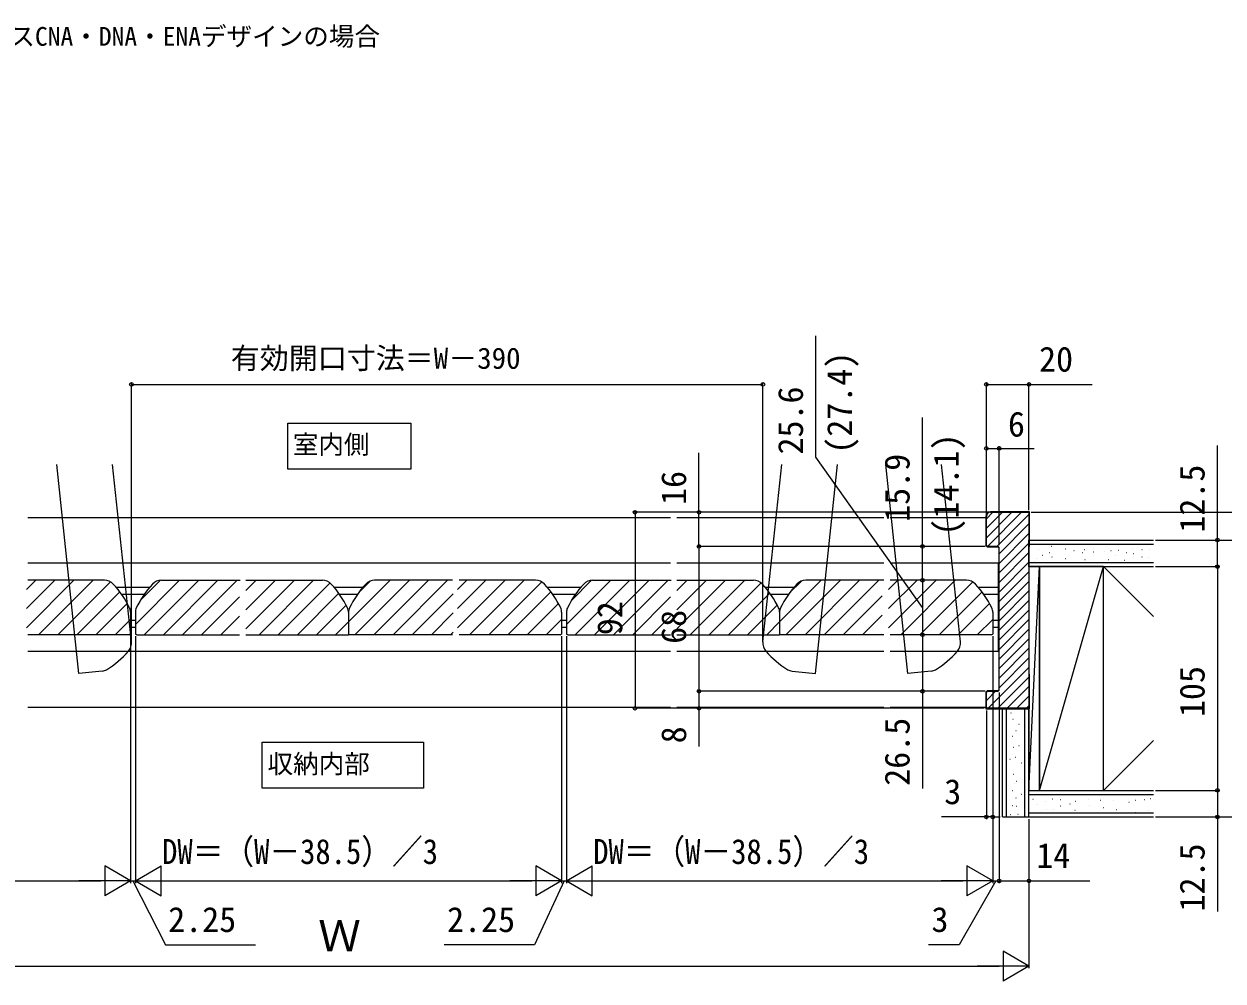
# Model space of a CAD drawing. Units: millimetres, scale not verified. Extents: x -700 to 700, y -1044 to 1040.
# Drawn here: x -333 to 230, y 20 to 470 of the extents above; entities that cross this region are included whole.
import ezdxf
from ezdxf.enums import TextEntityAlignment as Align

# ---------------------------------------------------------------- set-up
doc = ezdxf.new("R2010")
doc.units = ezdxf.units.MM
doc.header["$LTSCALE"] = 6
for name, color, linetype in [('0-2_USER1', 3, 'Continuous'), ('0-3_YKK_11', 7, 'Continuous'), ('0-4_YKK_12', 2, 'Continuous'), ('0-7_YKK_D', 6, 'Continuous'), ('0-9_YSS_K', 3, 'Continuous')]:
    doc.layers.add(name, color=color, linetype=linetype)
doc.styles.add('ＭＳ ゴシック', font='')
doc.styles.get('ＭＳ ゴシック').set_extended_font_data('MS Gothic')

msp = doc.modelspace()

# ---------------------------------------------------------------- linework, layer by layer
at = {"layer": '0-2_USER1'}
for points in [[(-209.29, 282.356), (-151.51, 282.356), (-151.51, 260.69), (-209.29, 260.69)], [(-221.28, 132.638), (-145.513, 132.638), (-145.513, 110.972), (-221.28, 110.972)]]:
    msp.add_lwpolyline(points, close=True, dxfattribs=at)
at = {"layer": '0-3_YKK_11'}
for p, q in [((118.3, 238.5), (118.3, 224.917)), ((138.7, 240.7), (120.5, 240.7)), ((138.7, 224.5), (138.7, 240.7)), ((138.5, 224.5), (138.7, 224.5)), ((138.7, 164.5), (138.5, 164.5))]:
    msp.add_line(p, q, dxfattribs=at)
for points in [[(138.5, 219.5), (138.5, 148.5), (118.5, 148.5), (118.5, 156), (119, 156.5), (124, 156.5), (124.5, 157), (124.5, 224), (124, 224.5), (119, 224.5), (118.5, 225), (118.5, 238.5)], [(120.5, 240.5), (138.5, 240.5), (138.5, 219.5)], [(118.3, 224.917), (118.917, 224.3), (123.917, 224.3), (124.3, 223.917), (124.3, 157.083), (123.917, 156.7), (118.917, 156.7), (118.3, 156.083), (118.3, 148.3), (138.7, 148.3), (138.7, 164.5)]]:
    msp.add_lwpolyline(points, dxfattribs=at)
for radius in [2.2, 2]:
    msp.add_arc((120.5, 238.5), radius, 90.00001, 179.99999, dxfattribs=at)
at = {"layer": '0-4_YKK_12'}
for p, q in [((-307.201, 164.802), (-317.557, 263)), ((-282.628, 179.703), (-291.413, 263)), ((13.709, 179.703), (22.494, 263)), ((38.282, 164.802), (48.638, 263)), ((81.718, 164.802), (71.362, 263)), ((106.291, 179.703), (97.506, 263)), ((-331.15, 238), (-29.65, 238)), ((-26.65, 238), (70.35, 238)), ((73.35, 238), (118.5, 238)), ((-29.65, 216.7), (-331.15, 216.7)), ((70.35, 216.7), (-26.65, 216.7)), ((124, 216.7), (73.35, 216.7)), ((124, 216.7), (124, 175.3)), ((-331.85, 204.265), (-327.515, 208.6)), ((-331.85, 195.285), (-318.535, 208.6)), ((-331.85, 186.305), (-309.555, 208.6)), ((-295.242, 208.6), (-331.15, 208.6)), ((-326.175, 183), (-300.575, 208.6)), ((-280.75, 187.819), (-259.969, 208.6)), ((-278.438, 199.111), (-268.968, 208.581)), ((-276.589, 183), (-250.989, 208.6)), ((-268.508, 208.6), (-231.562, 208.6)), ((-267.609, 183), (-242.009, 208.6)), ((-258.628, 183), (-233.028, 208.6)), ((-228.9, 208.6), (-192.992, 208.6)), ((-228.9, 203.748), (-224.048, 208.6)), ((-228.9, 194.768), (-215.068, 208.6)), ((-228.9, 185.788), (-206.088, 208.6)), ((-222.707, 183), (-197.107, 208.6)), ((-180.75, 189.036), (-161.186, 208.6)), ((-177.806, 183), (-152.206, 208.6)), ((-176.085, 202.682), (-170.542, 208.225)), ((-168.826, 183), (-143.226, 208.6)), ((-131.9, 208.6), (-168.508, 208.6)), ((-159.846, 183), (-134.246, 208.6)), ((-129.6, 204.265), (-125.265, 208.6)), ((-129.6, 195.285), (-116.285, 208.6)), ((-129.6, 186.305), (-107.305, 208.6)), ((-92.992, 208.6), (-128.9, 208.6)), ((-123.925, 183), (-98.325, 208.6)), ((-78.5, 187.819), (-57.719, 208.6)), ((-76.188, 199.111), (-66.718, 208.581)), ((-74.339, 183), (-48.739, 208.6)), ((-66.258, 208.6), (-29.312, 208.6)), ((-65.359, 183), (-39.759, 208.6)), ((-56.378, 183), (-30.778, 208.6)), ((-26.65, 208.6), (9.258, 208.6)), ((-26.65, 203.748), (-21.798, 208.6)), ((-26.65, 194.768), (-12.818, 208.6)), ((-26.65, 185.788), (-3.838, 208.6)), ((-20.457, 183), (5.143, 208.6)), ((21.5, 189.036), (41.064, 208.6)), ((24.444, 183), (50.044, 208.6)), ((26.165, 202.682), (31.708, 208.225)), ((33.424, 183), (59.024, 208.6)), ((70.35, 208.6), (33.742, 208.6)), ((42.404, 183), (68.004, 208.6)), ((72.65, 204.265), (76.985, 208.6)), ((72.65, 195.285), (85.965, 208.6)), ((72.65, 186.305), (94.945, 208.6)), ((109.258, 208.6), (73.35, 208.6)), ((78.325, 183), (103.925, 208.6)), ((-317.194, 183), (-292.37, 207.824)), ((-308.214, 183), (-288.035, 203.179)), ((-289.782, 205.35), (-273.968, 205.35)), ((-213.727, 183), (-189.401, 207.327)), ((-187.532, 205.35), (-174.307, 205.35)), ((-114.944, 183), (-90.12, 207.824)), ((-105.964, 183), (-85.785, 203.179)), ((-87.532, 205.35), (-71.718, 205.35)), ((-11.477, 183), (12.849, 207.327)), ((14.718, 205.35), (27.943, 205.35)), ((87.306, 183), (112.13, 207.824)), ((96.286, 183), (116.465, 203.179)), ((115.057, 205.35), (124, 205.35)), ((-299.234, 183), (-284.52, 197.714)), ((-287.282, 202.15), (-276.468, 202.15)), ((-249.648, 183), (-231.9, 200.748)), ((-204.747, 183), (-185.268, 202.479)), ((-195.767, 183), (-181.849, 196.918)), ((-185.032, 202.15), (-176.748, 202.15)), ((-150.865, 183), (-131.6, 202.265)), ((-96.984, 183), (-82.27, 197.714)), ((-85.032, 202.15), (-74.218, 202.15)), ((-47.398, 183), (-29.65, 200.748)), ((-2.497, 183), (16.982, 202.479)), ((6.483, 183), (20.401, 196.918)), ((17.218, 202.15), (25.502, 202.15)), ((51.385, 183), (69.65, 201.265)), ((105.266, 183), (119.98, 197.714)), ((117.498, 202.15), (124, 202.15)), ((-283, 193.6), (-283, 183.326)), ((-280.75, 193.6), (-280.75, 183.326)), ((-240.668, 183), (-231.9, 191.768)), ((-180.75, 193.6), (-180.75, 183)), ((-180.75, 193.6), (-180.75, 183)), ((-141.885, 183), (-131.6, 193.285)), ((-80.75, 193.6), (-80.75, 183.326)), ((-78.5, 193.6), (-78.5, 183.326)), ((-38.418, 183), (-29.65, 191.768)), ((21.5, 193.6), (21.5, 183)), ((21.5, 193.6), (21.5, 183)), ((60.365, 183), (69.65, 192.285)), ((121.5, 193.6), (121.5, 183.326)), ((-290.254, 183), (-283, 190.254)), ((-283, 189.85), (-280.75, 189.85)), ((-283, 186.65), (-280.75, 186.65)), ((-186.786, 183), (-180.75, 189.036)), ((-88.004, 183), (-80.75, 190.254)), ((-80.75, 189.85), (-78.5, 189.85)), ((-80.75, 186.65), (-78.5, 186.65)), ((15.464, 183), (21.5, 189.036)), ((114.246, 183), (121.5, 190.254)), ((121.5, 189.85), (124, 189.85)), ((121.5, 186.65), (124, 186.65)), ((-283.7, 183), (-331.15, 183)), ((-283.7, 183), (-283, 183.326)), ((-280.05, 183), (-280.75, 183.326)), ((-280.05, 183), (-231.9, 183)), ((-228.9, 183), (-180.75, 183)), ((-131.9, 183), (-180.75, 183)), ((-132.905, 183), (-131.6, 184.305)), ((-81.45, 183), (-128.9, 183)), ((-81.45, 183), (-80.75, 183.326)), ((-77.8, 183), (-78.5, 183.326)), ((-77.8, 183), (-29.65, 183)), ((-26.65, 183), (21.5, 183)), ((70.35, 183), (21.5, 183)), ((69.345, 183), (69.65, 183.305)), ((120.8, 183), (73.35, 183)), ((120.8, 183), (121.5, 183.326)), ((-331.15, 175.3), (-29.65, 175.3)), ((-26.65, 175.3), (70.35, 175.3)), ((73.35, 175.3), (124, 175.3)), ((84.313, 175.3), (124, 175.3)), ((-296.262, 165.956), (-307.201, 164.802)), ((27.343, 165.956), (38.282, 164.802)), ((92.657, 165.956), (81.718, 164.802)), ((-331.15, 149), (-29.65, 149)), ((-26.65, 149), (70.35, 149)), ((73.35, 149), (118.5, 149))]:
    msp.add_line(p, q, dxfattribs=at)
for centre, radius, start, end in [((-295.242, 202.9), 5.7, 43.22166, 90), ((-268.508, 202.9), 5.7, 90, 136.77834), ((-192.992, 202.9), 5.7, 43.22166, 90), ((-168.508, 202.9), 5.7, 90, 136.77834), ((-92.992, 202.9), 5.7, 43.22166, 90), ((-66.258, 202.9), 5.7, 90, 136.77834), ((9.258, 202.9), 5.7, 43.22166, 90), ((33.742, 202.9), 5.7, 90, 136.77834), ((109.258, 202.9), 5.7, 43.22166, 90), ((-322.933, 176.877), 43.7, 25.39153, 43.22166), ((-240.817, 176.877), 43.7, 136.77834, 154.60847), ((-220.683, 176.877), 43.7, 25.39153, 43.22166), ((-140.817, 176.877), 43.7, 136.77834, 154.60847), ((-120.683, 176.877), 43.7, 25.39153, 43.22166), ((-38.567, 176.877), 43.7, 136.77834, 154.60847), ((-18.433, 176.877), 43.7, 25.39153, 43.22166), ((61.433, 176.877), 43.7, 136.77834, 154.60847), ((81.567, 176.877), 43.7, 25.39153, 43.22166), ((-287.7, 193.6), 4.7, 0, 25.39153), ((-276.05, 193.6), 4.7, 154.60847, 180), ((-185.45, 193.6), 4.7, 0, 25.39153), ((-176.05, 193.6), 4.7, 154.60847, 180), ((-85.45, 193.6), 4.7, 0, 25.39153), ((-73.8, 193.6), 4.7, 154.60847, 180), ((16.8, 193.6), 4.7, 0, 25.39153), ((26.2, 193.6), 4.7, 154.60847, 180), ((116.8, 193.6), 4.7, 0, 25.39153), ((-317.081, 203.914), 43.7, 301.41153, 319.24166), ((-288.297, 179.105), 5.7, 319.24166, 6.02), ((19.378, 179.105), 5.7, 173.98, 220.75834), ((48.162, 203.914), 43.7, 220.75834, 238.58847), ((71.838, 203.914), 43.7, 301.41153, 319.24166), ((100.622, 179.105), 5.7, 319.24166, 6.02), ((-296.755, 170.63), 4.7, 276.02, 301.41153), ((27.836, 170.63), 4.7, 238.58847, 263.98), ((92.164, 170.63), 4.7, 276.02, 301.41153)]:
    msp.add_arc(centre, radius, start, end, dxfattribs=at)
at = {"layer": '0-7_YKK_D'}
for p, q in [((-282.597, 180.066), (-282.597, 301.5)), ((-282.597, 300.5), (13.678, 300.5)), ((13.678, 180.105), (13.678, 301.5)), ((118.5, 239.5), (118.5, 301.5)), ((138.5, 241.5), (138.5, 301.5)), ((118.5, 239.5), (118.5, 271.5)), ((124.5, 225), (124.5, 271.5)), ((119.5, 240.5), (-47.322, 240.5)), ((-46.322, 240.5), (-46.322, 148.5)), ((119.5, 240.5), (-17.322, 240.5)), ((139.5, 240.5), (257.906, 240.5)), ((197.906, 227.5), (257.906, 227.5)), ((197.906, 227.5), (257.906, 227.5)), ((197.906, 227.5), (227.906, 227.5)), ((118, 224.5), (-17.322, 224.5)), ((116.5, 224.5), (-17.322, 224.5)), ((-16.322, 224.5), (-16.322, 156.5)), ((118, 224.5), (87.5, 224.5)), ((197.906, 215), (227.906, 215)), ((197.906, 215), (227.906, 215)), ((226.906, 215), (226.906, 110)), ((108.258, 208.6), (87.5, 208.6)), ((108.258, 208.6), (87.5, 208.6)), ((88.5, 208.6), (88.5, 183)), ((-283, 182.326), (-283, 66.5)), ((-283, 182.326), (-283, 66.5)), ((-280.75, 182.326), (-280.75, 66.5)), ((-280.75, 182.326), (-280.75, 66.5)), ((-80.75, 182.326), (-80.75, 66.5)), ((-80.75, 182.326), (-80.75, 66.5)), ((-78.5, 182.326), (-78.5, 66.5)), ((-78.5, 182.326), (-78.5, 66.5)), ((116.5, 183), (87.5, 183)), ((116.5, 183), (87.5, 183)), ((121.5, 182.326), (121.5, 66.5)), ((121.5, 182.326), (121.5, 66.5)), ((121.5, 182.326), (121.5, 96.5)), ((118, 156.5), (-17.322, 156.5)), ((118, 156.5), (-17.322, 156.5)), ((118, 156.5), (87.5, 156.5)), ((124.5, 156), (124.5, 66.5)), ((124.5, 156), (124.5, 66.5)), ((116.5, 148.5), (-47.322, 148.5)), ((117.5, 148.5), (-17.322, 148.5)), ((118.5, 147.5), (118.5, 96.5)), ((197.906, 110), (227.906, 110)), ((197.906, 110), (227.906, 110)), ((118.5, 97.5), (97.427, 97.5)), ((121.5, 97.5), (118.5, 97.5)), ((121.5, 97.5), (124.9, 97.5)), ((138.5, 96.5), (138.5, 66.5)), ((197.906, 97.5), (227.906, 97.5)), ((197.906, 97.5), (257.906, 97.5)), ((138.5, 95.5), (138.5, 26.5)), ((-283, 67.5), (-295.124, 74.5)), ((-295.124, 74.5), (-295.124, 60.5)), ((-280.75, 67.5), (-268.626, 74.5)), ((-268.626, 60.5), (-268.626, 74.5)), ((-80.75, 67.5), (-92.874, 74.5)), ((-92.874, 74.5), (-92.874, 60.5)), ((-78.5, 67.5), (-66.376, 74.5)), ((-66.376, 60.5), (-66.376, 74.5)), ((121.5, 67.5), (109.376, 74.5)), ((109.376, 74.5), (109.376, 60.5)), ((-469, 67.5), (-297, 67.5)), ((-283, 67.5), (-307.249, 67.5)), ((-283, 67.5), (-295.124, 60.5)), ((-283, 67.5), (-286.4, 67.5)), ((-283, 67.5), (-280.75, 67.5)), ((-283, 67.5), (-280.75, 67.5)), ((-280.75, 67.5), (-277.35, 67.5)), ((-280.75, 67.5), (-268.626, 60.5)), ((-280.75, 67.5), (-256.501, 67.5)), ((-266.75, 67.5), (-94.75, 67.5)), ((-80.75, 67.5), (-104.999, 67.5)), ((-80.75, 67.5), (-92.874, 60.5)), ((-80.75, 67.5), (-84.15, 67.5)), ((-80.75, 67.5), (-78.5, 67.5)), ((-80.75, 67.5), (-78.5, 67.5)), ((-78.5, 67.5), (-75.1, 67.5)), ((-78.5, 67.5), (-66.376, 60.5)), ((-78.5, 67.5), (-54.251, 67.5)), ((-64.5, 67.5), (107.5, 67.5)), ((121.5, 67.5), (97.251, 67.5)), ((121.5, 67.5), (109.376, 60.5)), ((121.5, 67.5), (118.1, 67.5)), ((121.5, 67.5), (124.5, 67.5)), ((121.5, 67.5), (124.5, 67.5)), ((124.5, 67.5), (127.9, 67.5)), ((138.5, 27.5), (126.376, 34.5)), ((126.376, 34.5), (126.376, 20.5)), ((-486, 27.5), (124.5, 27.5)), ((138.5, 27.5), (114.251, 27.5)), ((138.5, 27.5), (126.376, 20.5))]:
    msp.add_line(p, q, dxfattribs=at)
for points in [[(88.5, 195.8), (38.489, 266.315), (38.489, 323.406)], [(118.5, 300.5), (138.5, 300.5), (168.173, 300.5)], [(88.5, 208.6), (88.5, 224.5), (88.5, 284.991)], [(118.5, 270.5), (124.5, 270.5), (140.991, 270.5)], [(226.906, 215), (226.906, 227.5), (226.906, 271.9)], [(-16.322, 224.5), (-16.322, 240.5), (-16.322, 268.445)], [(88.5, 183), (88.5, 156.5), (88.5, 110.827)], [(-16.322, 156.5), (-16.322, 148.5), (-16.322, 130.645)], [(226.906, 110), (226.906, 97.5), (226.906, 53.1)], [(-281.875, 67.5), (-266.67, 37.5), (-224.398, 37.5)], [(-79.625, 67.5), (-93.537, 37.5), (-135.81, 37.5)], [(123, 67.5), (105.692, 37.5), (91.419, 37.5)], [(124.5, 67.5), (138.5, 67.5), (166.991, 67.5)]]:
    msp.add_lwpolyline(points, dxfattribs=at)
for centre in [(-282.597, 300.5), (13.678, 300.5), (118.5, 300.5), (138.5, 300.5), (118.5, 270.5), (124.5, 270.5), (-46.322, 240.5), (-16.322, 240.5), (-16.322, 224.5), (-16.322, 224.5), (88.5, 224.5), (226.906, 227.5), (226.906, 215), (226.906, 215), (88.5, 208.6), (88.5, 208.6), (88.5, 183), (88.5, 183), (-16.322, 156.5), (-16.322, 156.5), (88.5, 156.5), (-46.322, 148.5), (-16.322, 148.5), (226.906, 110), (226.906, 110), (118.5, 97.5), (121.5, 97.5), (226.906, 97.5), (124.5, 67.5), (124.5, 67.5), (138.5, 67.5)]:
    msp.add_circle(centre, 0.85, dxfattribs=at)
at = {"layer": '0-9_YSS_K'}
for p, q in [((118.5, 237.483), (121.517, 240.5)), ((118.5, 232.993), (126.007, 240.5)), ((118.5, 228.502), (130.498, 240.5)), ((118.994, 224.506), (134.988, 240.5)), ((123.478, 224.5), (138.5, 239.522)), ((124.5, 221.032), (138.5, 235.032)), ((124.5, 216.542), (138.5, 230.542)), ((124.5, 212.052), (138.5, 226.052)), ((138.5, 227.5), (196.906, 227.5)), ((138.5, 215), (138.5, 227.5)), ((138.5, 225.5), (196.906, 225.5)), ((124.5, 207.562), (138.5, 221.562)), ((143.094, 223.055), (143.194, 223.055)), ((144.885, 220.452), (144.985, 220.452)), ((147.977, 221.591), (148.077, 221.591)), ((149.117, 224.682), (149.217, 224.682)), ((149.279, 219.638), (149.379, 219.638)), ((155.465, 223.381), (155.565, 223.381)), ((159.534, 222.567), (159.634, 222.567)), ((163.603, 221.591), (163.703, 221.591)), ((164.58, 223.055), (164.68, 223.055)), ((168.812, 221.916), (168.912, 221.916)), ((173.695, 222.242), (173.795, 222.242)), ((176.95, 222.567), (177.05, 222.567)), ((178.904, 220.289), (179.004, 220.289)), ((180.531, 222.73), (180.631, 222.73)), ((184.112, 221.591), (184.212, 221.591)), ((186.879, 223.706), (186.979, 223.706)), ((187.531, 221.103), (187.631, 221.103)), ((191.437, 223.055), (191.537, 223.055)), ((191.437, 219.638), (191.537, 219.638)), ((194.367, 219.476), (194.467, 219.476)), ((194.855, 223.218), (194.955, 223.218)), ((194.855, 223.218), (194.955, 223.218)), ((124.5, 203.072), (138.5, 217.072)), ((138.5, 217), (196.906, 217)), ((138.5, 110), (143.5, 215)), ((138.5, 215), (196.906, 215)), ((141.955, 218.987), (142.055, 218.987)), ((143.5, 110), (173.5, 215)), ((155.465, 218.825), (155.565, 218.825)), ((164.743, 218.337), (164.843, 218.337)), ((173.5, 215), (196.906, 191.594)), ((175.811, 218.337), (175.911, 218.337)), ((183.298, 218.011), (183.398, 218.011)), ((124.5, 198.581), (138.5, 212.581)), ((124.5, 194.091), (138.5, 208.091)), ((124.5, 189.601), (138.5, 203.601)), ((124.5, 185.111), (138.5, 199.111)), ((124.5, 180.621), (138.5, 194.621)), ((124.5, 176.131), (138.5, 190.131)), ((124.5, 171.641), (138.5, 185.641)), ((124.5, 167.151), (138.5, 181.151)), ((124.5, 162.66), (138.5, 176.66)), ((124.5, 158.17), (138.5, 172.17)), ((119.32, 148.5), (138.5, 167.68)), ((123.81, 148.5), (138.5, 163.19)), ((128.3, 148.5), (138.5, 158.7)), ((118.5, 152.17), (122.83, 156.5)), ((132.79, 148.5), (138.5, 154.21)), ((126, 97.5), (126, 148.5)), ((128, 97.5), (128, 148.5)), ((130.057, 146.347), (130.157, 146.347)), ((136.5, 97.5), (136.5, 148.5)), ((137.28, 148.5), (138.5, 149.72)), ((138.5, 97.5), (138.5, 148.5)), ((130.944, 143.332), (131.044, 143.332)), ((133.783, 141.027), (133.883, 141.027)), ((130.59, 135.352), (130.69, 135.352)), ((132.364, 138.012), (132.464, 138.012)), ((131.122, 130.209), (131.222, 130.209)), ((133.783, 131.096), (133.883, 131.096)), ((173.5, 110), (196.906, 133.406)), ((129.525, 124.711), (129.625, 124.711)), ((132.009, 125.598), (132.109, 125.598)), ((135.025, 122.938), (135.125, 122.938)), ((131.299, 117.618), (131.399, 117.618)), ((131.477, 113.007), (131.577, 113.007)), ((132.541, 114.248), (132.641, 114.248)), ((130.767, 109.992), (130.867, 109.992)), ((135.025, 108.219), (135.125, 108.219)), ((138.5, 110), (196.906, 110)), ((138.5, 97.5), (138.5, 110)), ((138.5, 108), (196.906, 108)), ((130.59, 102.898), (130.69, 102.898)), ((132.364, 106.445), (132.464, 106.445)), ((132.718, 102.544), (132.818, 102.544)), ((140.318, 105.913), (140.418, 105.913)), ((142.597, 103.147), (142.697, 103.147)), ((146.015, 104.937), (146.115, 104.937)), ((149.596, 106.076), (149.696, 106.076)), ((153.177, 105.75), (153.277, 105.75)), ((153.34, 102.659), (153.44, 102.659)), ((157.735, 103.635), (157.835, 103.635)), ((160.176, 104.937), (160.276, 104.937)), ((166.361, 105.75), (166.461, 105.75)), ((166.687, 102.984), (166.787, 102.984)), ((171.896, 105.425), (171.996, 105.425)), ((173.361, 102.008), (173.461, 102.008)), ((178.244, 105.099), (178.344, 105.099)), ((185.406, 104.448), (185.506, 104.448)), ((188.498, 105.425), (188.598, 105.425)), ((192.73, 105.75), (192.83, 105.75)), ((195.497, 106.238), (195.597, 106.238)), ((126, 97.5), (138.5, 97.5)), ((129.88, 98.642), (129.98, 98.642)), ((129.88, 98.642), (129.98, 98.642)), ((133.251, 98.82), (133.351, 98.82)), ((138.5, 99.5), (196.906, 99.5)), ((138.5, 97.5), (196.906, 97.5)), ((146.666, 101.194), (146.766, 101.194)), ((146.666, 101.194), (146.766, 101.194)), ((150.084, 101.194), (150.184, 101.194)), ((160.013, 100.706), (160.113, 100.706)), ((179.383, 101.032), (179.483, 101.032)), ((188.335, 99.567), (188.435, 99.567)), ((194.358, 100.706), (194.458, 100.706))]:
    msp.add_line(p, q, dxfattribs=at)
msp.add_lwpolyline([(138.5, 148.5), (138.5, 110), (143.5, 110), (143.5, 215), (138.5, 215)], dxfattribs=at)
msp.add_lwpolyline([(143.5, 110), (173.5, 110), (173.5, 215), (143.5, 215)], close=True, dxfattribs=at)

# ---------------------------------------------------------------- texts
at = {"layer": '0-2_USER1', "style": 'ＭＳ ゴシック'}
for s, p in [('※(   )内寸法はハンドルレスCNA・DNA・ENAデザインの場合', (-489.766, 456.841)), ('室内側', (-206.886, 265.318)), ('収納内部', (-218.75, 115.386))]:
    msp.add_text(s, height=8.798, dxfattribs=at).set_placement(p, align=Align.BOTTOM_LEFT)
at = {"layer": '0-7_YKK_D', "style": 'ＭＳ ゴシック'}
for s, height, p in [('有効開口寸法＝W－390', 9.971, (-235.957, 304.855)), ('20', 11.73, (143.218, 303)), ('6', 11.73, (128.627, 272.5)), ('3', 11.73, (98.745, 100)), ('14', 11.73, (141.945, 70)), ('2.25', 11.73, (-265.352, 40)), ('2.25', 11.73, (-134.491, 40)), ('3', 11.73, (92.737, 40)), ('Ｗ', 14.66, (-194.955, 30))]:
    msp.add_text(s, height=height, dxfattribs=at).set_placement(p, align=Align.BOTTOM_LEFT)
for s, p in [('(27.4)', (58.989, 267.997)), ('25.6', (35.989, 267.633)), ('(14.1)', (109, 229.582)), ('15.9', (86, 236.036)), ('16', (-18.822, 243.945)), ('12.5', (224.406, 230.945)), ('92', (-48.822, 182.818)), ('68', (-18.822, 178.773)), ('105', (224.406, 144.409)), ('26.5', (86, 112.145)), ('8', (-18.822, 132.055)), ('12.5', (224.406, 53.145))]:
    msp.add_text(s, height=11.73, rotation=90, dxfattribs=at).set_placement(p, align=Align.BOTTOM_LEFT)
at = {"layer": '0-7_YKK_D', "style": 'ＭＳ ゴシック', "width": 0.9}
for p in [(-268.214, 71.909), (-65.964, 71.909)]:
    msp.add_text('DW＝（W－38.5）／3', height=11.73, dxfattribs=at).set_placement(p, align=Align.BOTTOM_LEFT)

doc.saveas('drawing.dxf')
